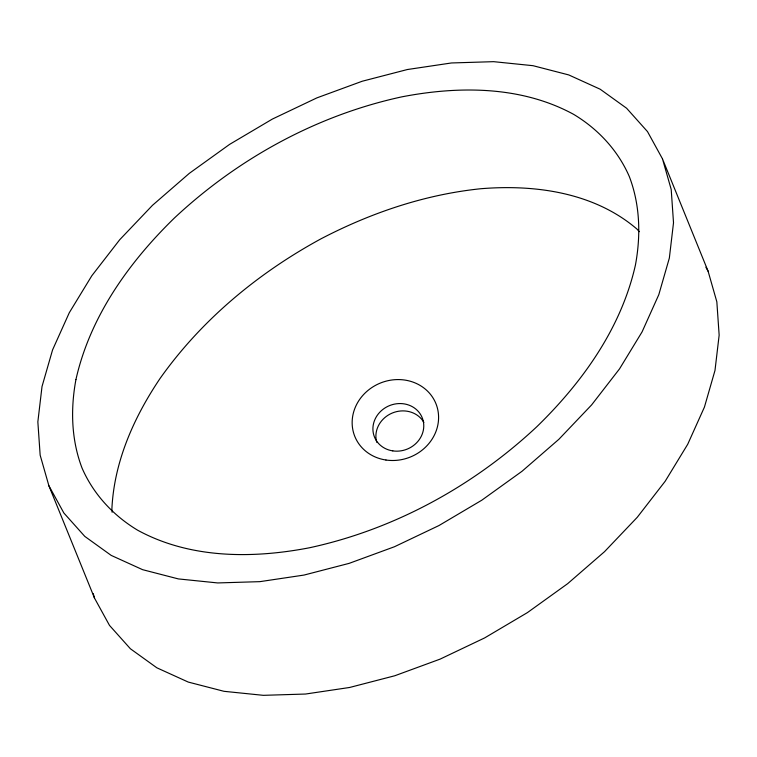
<?xml version="1.0" encoding="UTF-8"?>
<svg xmlns="http://www.w3.org/2000/svg" width="757" height="757" viewBox="0 0 757 757"><rect width="100%" height="100%" fill="white"/><g stroke="black" fill="none" stroke-linecap="round" stroke-linejoin="round"><path stroke-width="1.14" d="M639.315 231.708L636.987 229.097C594.254 192.477 535.199 184.282 480.818 188.73C424.828 194.502 370.854 212.831 321.091 238.767C258.156 272.993 201.57 319.814 160.039 378.5C133.932 417.277 114.118 461.571 111.894 508.836L112.131 512.262M662.479 158.866L647.5 131.604L626.588 108.223L600.159 89.203L568.744 74.924L533.004 65.689L493.649 61.667L451.484 62.963L407.37 69.53L362.206 81.245L316.909 97.871L272.397 119.057L229.589 144.388L189.335 173.334L152.479 205.317L119.757 239.685L91.834 275.728L69.284 312.726L52.564 349.914L42.014 386.543L37.85 421.857L40.159 455.156L48.883 485.739L94.521 598.134L109.5 625.396L130.412 648.777L156.841 667.797L188.256 682.076L223.996 691.311L263.351 695.333L305.516 694.037L349.63 687.47L394.794 675.755L440.091 659.129L484.603 637.943L527.411 612.612L567.665 583.666L604.521 551.683L637.243 517.315L665.166 481.272L687.716 444.274L704.436 407.086L714.987 370.457L719.15 335.143L716.841 301.844L708.117 271.261L662.479 158.866L671.204 189.449L673.512 222.747L669.349 258.061L658.798 294.691L642.078 331.878L619.529 368.877L591.605 404.919L558.884 439.287L522.027 471.27L481.774 500.216L438.965 525.547L394.454 546.743L349.157 563.359L303.992 575.074L259.878 581.65L217.713 582.937L178.359 578.916L142.619 569.68L111.203 555.401L84.775 536.382L63.862 513L48.883 485.739M705.893 267.221L708.117 271.261M93.234 593.602L94.521 598.134M376.749 442.296A25.729 23.467 -22.1 0 1 392.126 413.095A25.729 23.467 -22.1 0 1 423.882 422.397M75.927 379.598C70.448 409.111 71.262 439.808 82.049 468.072C93.442 494.245 113.276 515.555 137.632 530.203C189.969 558.77 252.393 558.798 309.575 547.746C394.681 529.313 473.466 485.966 536.912 426.636C582.502 382.228 621.298 327.989 635.435 265.007C640.914 235.493 640.1 204.797 629.313 176.532C617.92 150.359 598.087 129.05 573.721 114.402C521.393 85.834 458.969 85.806 401.787 96.858C316.681 115.291 237.897 158.639 174.441 217.969C128.86 262.376 90.055 316.625 75.927 379.598M385.956 460.019A43.745 39.903 -22.1 0 0 436.609 405.468A43.745 39.903 -22.1 0 0 363.54 394.624A43.745 39.903 -22.1 0 0 385.956 460.019M392.807 450.888A25.729 23.467 -22.1 0 0 422.605 418.801A25.729 23.467 -22.1 0 0 379.617 412.414A25.729 23.467 -22.1 0 0 392.807 450.888"/></g></svg>
